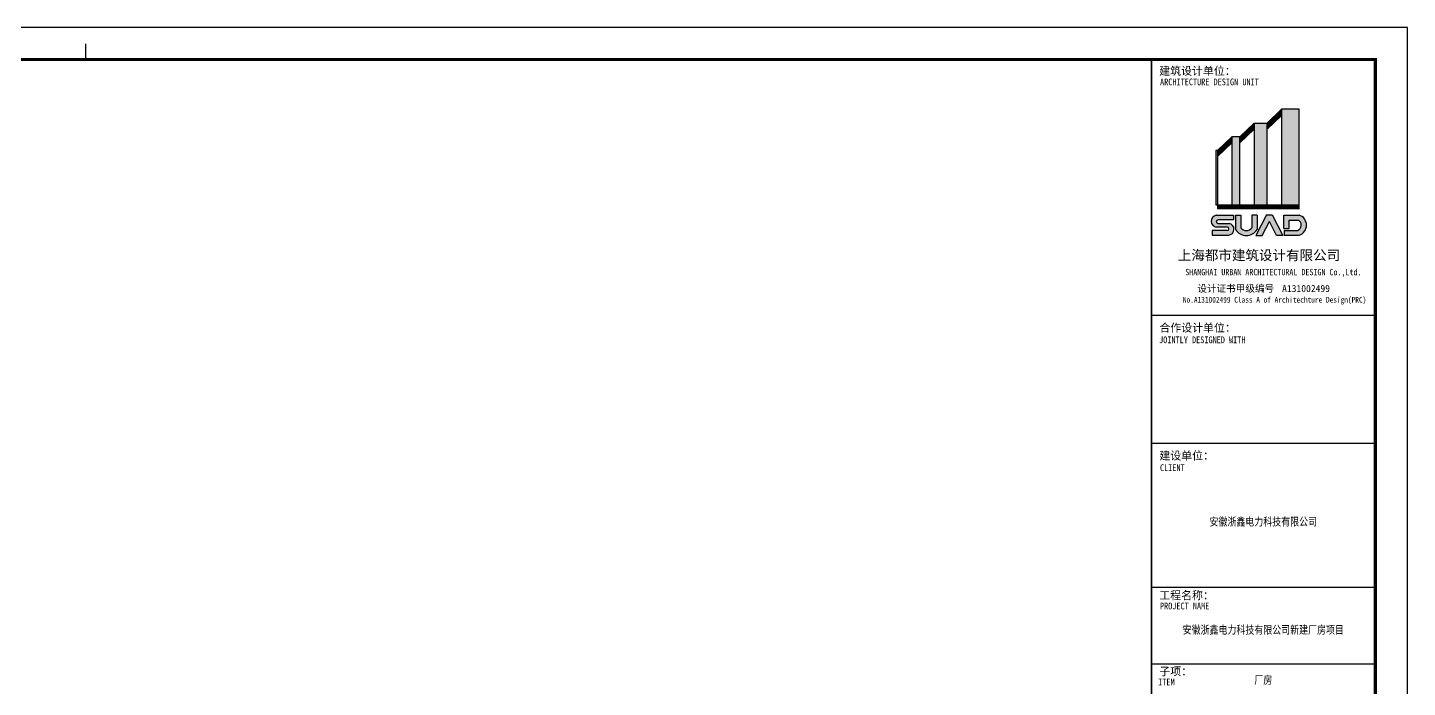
# Model space of a CAD drawing. Extents: x 899043 to 2598688, y -137197 to 211789.
# Drawn here: x 2577131 to 2598688, y 117416 to 127735 of the extents above; entities that cross this region are included whole.
import ezdxf
from ezdxf.enums import TextEntityAlignment as Align

# ---------------------------------------------------------------- set-up
doc = ezdxf.new("R2010")
doc.units = 0
doc.header["$LTSCALE"] = 1500
doc.header["$MEASUREMENT"] = 0
doc.layers.add('00-tk', color=151, linetype='Continuous')
doc.layers.add('WELD_TEXT', color=7, linetype='Continuous')
doc.styles.add('DS6HT', font='simhei.ttf', dxfattribs={"width": 0.8})

# ---------------------------------------------------------------- blocks, each defined once
blk = doc.blocks.new('A$C67844AE1')
at = {"layer": '00-tk'}
h = blk.add_hatch(color=256, dxfattribs=at)
edge = h.paths.add_edge_path()
edge.add_arc((120922.0133486906, 79828.87115818658), 498.0683366664795, 288.7014113640251, 432.3606518511489)
edge.add_line((121072.9402213205, 80303.52171081211), (120365.5722436445, 80303.52171081211))
edge.add_line((120365.5722436445, 80303.52171081211), (120365.5722436445, 79675.49451099802))
edge.add_line((120365.5722436445, 79675.49451099802), (120611.1039363082, 79675.49451099802))
edge.add_line((120611.1039363082, 79675.49451099802), (120611.1039363082, 80066.9161942047))
edge.add_line((120611.1039363082, 80066.9161942047), (121011.5588803928, 80066.9161942047))
edge.add_arc((120921.6856705094, 79827.96719338442), 255.2916348958691, -72.16722841157781, 69.38777632307, ccw=False)
edge.add_line((120999.8661415813, 79584.9412013779), (120368.4930549905, 79584.9412013779))
edge.add_line((120368.4930549905, 79584.9412013779), (120368.4930549905, 79357.09964438179))
edge.add_line((120368.4930549905, 79357.09964438179), (121081.7121487866, 79357.09964438179))
edge = h.paths.add_edge_path()
edge.add_arc((118601.0604273122, 79929.35185330792), 588.6006660502978, 210.1327751919099, 329.8672248080901)
edge.add_line((119110.1201876382, 79633.87105106935), (119110.1201876382, 80302.62463504379))
edge.add_line((119110.1201876382, 80302.62463504379), (118858.4146023028, 80302.62463504379))
edge.add_line((118858.4146023028, 80302.62463504379), (118858.4146023028, 79705.7640437556))
edge.add_arc((118601.0604273122, 79889.66990959866), 316.3108263664485, 215.5496840958541, 324.4503159041459, ccw=False)
edge.add_line((118343.7062523215, 79705.7640437556), (118343.7062523215, 80302.62463504379))
edge.add_line((118343.7062523215, 80302.62463504379), (118092.0006669861, 80302.62463504379))
edge.add_line((118092.0006669861, 80302.62463504379), (118092.0006669861, 79633.87105106935))
edge = h.paths.add_edge_path()
edge.add_arc((117229.3440274749, 80018.3455161259), 279.5690587620256, 99.47712958591177, 264.9305597506795)
edge.add_line((117204.6404590412, 79739.87003727048), (117703.7827515848, 79739.87003727048))
edge.add_arc((117703.7683802763, 79658.86723302712), 81.00280551827346, -89.98983473079062, 89.98983473079062, ccw=False)
edge.add_line((117703.7827515848, 79577.86442878377), (116995.5983391014, 79577.86442878377))
edge.add_line((116995.5983391014, 79577.86442878377), (116995.5983391014, 79360.43693738291))
edge.add_line((116995.5983391014, 79360.43693738291), (117767.7747852107, 79360.43693738291))
edge.add_arc((117743.0712167738, 79638.91241623787), 279.5690587620256, 275.0694402493205, 440.5228704140882)
edge.add_line((117789.1033534353, 79914.6657498742), (117275.0690368406, 79914.6657498742))
edge.add_arc((117275.0834081488, 79995.66855411755), 81.00280551827346, 90.01016526920938, 269.98983473079056, ccw=False)
edge.add_line((117275.0690368406, 80076.67135836091), (117993.8797597244, 80076.67135836091))
edge.add_line((117993.8797597244, 80076.67135836091), (117993.8797597244, 80294.09884976165))
edge.add_line((117993.8797597244, 80294.09884976165), (117183.3118908108, 80294.09884976165))
h.paths.add_polyline_path([(119553.1183470361, 80312.96596476599), (119809.1561000127, 80312.96596476599), (120312.083105855, 79349.66917577712), (120017.9355684385, 79349.66917577712), (119681.1372235244, 80007.93167970283), (119344.3388786103, 79349.66917577712), (119050.1913411937, 79349.66917577712)])
for p, q in [((126149.9999999999, 89099.99999999988), (0, 89099.99999999988)), ((126149.9999999999, 0), (126149.9999999999, 89099.99999999988)), ((124649.9999999999, 87599.99999999988), (3750, 87599.99999999988)), ((114149.9999999999, 87599.99999999988), (114149.9999999999, 1500)), ((124649.9999999999, 1500), (124649.9999999999, 87599.99999999988)), ((114149.9999999999, 75599.99999999988), (124649.9999999999, 75599.99999999988)), ((114149.9999999999, 69599.99999999988), (124649.9999999999, 69599.99999999988)), ((114149.9999999999, 62850), (124649.9999999999, 62850)), ((114149.9999999999, 59250), (124649.9999999999, 59250))]:
    blk.add_line(p, q, dxfattribs=at)
at = {"layer": '00-tk', "color": 7}
for p, q in [((119573.611277352, 84622.71797342505), (120248.1770513383, 85265.61611889978)), ((119573.611277352, 84581.27545783878), (120248.1770513383, 85224.17360331351)), ((119573.611277352, 84539.83294225205), (120248.1770513383, 85182.73108772677)), ((119573.611277352, 84498.39042666578), (120249.2254631481, 85142.28776604286)), ((119573.611277352, 84456.94791107927), (120248.1770513383, 85099.846056554)), ((119573.611277352, 84415.505395493), (120248.1770513383, 85058.40354096773)), ((119573.611277352, 84374.06287990627), (120249.2254631481, 85017.96021928336)), ((119573.611277352, 84332.62036431977), (120249.2254631481, 84976.51770369709)), ((121073.7668797233, 85265.61611889978), (120248.1770513383, 85265.61611889978)), ((120248.1770513383, 85265.61611889978), (120248.1770513383, 80786.47363951919)), ((121073.7668797233, 80782.12432158412), (121073.7668797233, 85265.80553454976)), ((118299.47229892, 83979.9958834739), (118973.8533453046, 84622.71797342505)), ((118299.47229892, 83938.55336788762), (118973.8533453046, 84581.27545783878)), ((118299.47229892, 83897.11085230135), (118973.8533453046, 84539.83294225205)), ((118299.47229892, 83855.66833671485), (118973.8533453046, 84498.39042666578)), ((118299.47229892, 83814.22582112812), (118973.8533453046, 84456.94791107927)), ((118299.47229892, 83772.78330554161), (118973.8533453046, 84415.505395493)), ((118299.47229892, 83731.34078995534), (118975.0864847134, 84375.23812933266)), ((118299.47229892, 83689.89827436907), (118975.0864847134, 84333.79561374616)), ((118973.8533453046, 84622.71797342505), (118973.8533453046, 80786.47363951919)), ((118973.8533453046, 84622.71797342505), (119573.611277352, 84622.71797342505)), ((119573.611277352, 80782.12432158412), (119573.611277352, 84622.71797342459)), ((117248.5053237424, 83336.09854409657), (117924.1195095413, 83979.99588347366)), ((117248.5053237424, 83294.65602850984), (117924.1195095413, 83938.55336788739)), ((117248.5053237424, 83253.21351292334), (117924.1195095413, 83897.11085230112)), ((117248.5053237424, 83211.77099733707), (117924.1195095413, 83855.66833671439)), ((117248.5053237424, 83170.3284817508), (117924.1195095413, 83814.22582112788)), ((117248.5053237424, 83128.88596616453), (117924.1195095413, 83772.78330554161)), ((117249.6671683005, 83088.5507521038), (117925.2813540966, 83732.44809148088)), ((117249.6671683005, 83047.10823651752), (117925.2813540966, 83691.00557589461)), ((118299.47229892, 83979.9958834739), (117924.1195095413, 83979.99588347366)), ((117924.1195095413, 83979.9958834739), (117924.1195095413, 80786.47363951919)), ((118299.47229892, 80786.47363951919), (118299.47229892, 83979.9958834739)), ((117248.5053237424, 83336.09854409657), (117173.5053237424, 83336.09854409657)), ((117173.5053237424, 83336.09854409657), (117173.5053237424, 80786.47363951919)), ((117248.5053237424, 83336.09854409657), (117248.5053237424, 80786.47363951919)), ((117173.5053237424, 80786.47363951919), (117262.877919481, 80786.47363951919)), ((117248.5053237424, 80786.47363951919), (117248.5053237424, 80606.47363951919)), ((117248.5053237424, 80756.47363951919), (121073.7668797233, 80756.47363951919)), ((117248.5053237424, 80756.47363951919), (121073.7668797233, 80756.47363951919)), ((117248.5053237424, 80726.47363951919), (121073.7668797233, 80726.47363951919)), ((117248.5053237424, 80696.47363951919), (121073.7668797233, 80696.47363951919)), ((117248.5053237424, 80666.47363951919), (121073.7668797233, 80666.47363951919)), ((117248.5053237424, 80606.47363951919), (121073.7668797233, 80606.47363951919)), ((117262.877919481, 80786.47363951919), (121073.7668797233, 80786.47363951919)), ((117912.1195095413, 80786.47363951919), (118303.97229892, 80786.47363951919)), ((118976.8533453074, 80786.47363951919), (119576.611277352, 80786.47363951919)), ((120243.6770513383, 80786.47363951919), (121073.7668797233, 80786.47363951919)), ((121073.7668797233, 80576.47363951919), (121073.7668797233, 80771.47363951919))]:
    blk.add_line(p, q, dxfattribs=at)
at = {"layer": '00-tk'}
for points, const_width in [([(64200, 87599.99999999988), (64200, 88349.99999999988)], 52.5), ([(114149.9999999999, 1500), (114149.9999999999, 87599.99999999988)], 75), ([(114149.9999999999, 75599.99999999988), (124649.9999999999, 75599.99999999988)], 75)]:
    blk.add_lwpolyline(points, dxfattribs=dict(at, const_width=const_width))
at = {"layer": '00-tk', "const_width": 150}
blk.add_lwpolyline([(3750, 87599.99999999988), (124649.9999999999, 87599.99999999988), (124649.9999999999, 1500), (3750, 1500)], close=True, dxfattribs=at)
at = {"layer": '00-tk', "color": 7}
for points in [[(117183.3118908108, 80294.09884976165), (117993.8797597244, 80294.09884976165), (117993.8797597244, 80076.67135836091), (117275.0690368406, 80076.67135836091)], [(118092.0006669861, 80302.62463504379), (118343.7062523215, 80302.62463504379), (118343.7062523215, 79705.7640437556)], [(118092.0006669861, 80302.62463504379), (118092.0006669861, 79633.87105106935)], [(119110.1201876382, 80302.62463504379), (118858.4146023028, 80302.62463504379), (118858.4146023028, 79705.7640437556)], [(119553.1183470361, 80312.96596476599), (119050.1913411937, 79349.66917577712), (119344.3388786103, 79349.66917577712), (119681.1372235244, 80007.93167970283)], [(119110.1201876382, 80302.62463504379), (119110.1201876382, 79633.87105106935)], [(119553.1183470361, 80312.96596476599), (119809.1561000127, 80312.96596476599), (120312.083105855, 79349.66917577712), (120017.9355684385, 79349.66917577712), (119681.1372235244, 80007.93167970283)], [(120365.5722436445, 79675.49451099802), (120365.5722436445, 80303.52171081211), (121072.9402213205, 80303.52171081211)], [(117703.7827515848, 79577.86442878377), (116995.5983391014, 79577.86442878377), (116995.5983391014, 79360.43693738291), (117767.7747852107, 79360.43693738291)], [(117703.7827515848, 79739.87003727048), (117204.6404590412, 79739.87003727048)], [(117275.0690368406, 79914.6657498742), (117789.1033534353, 79914.6657498742)], [(120365.5722436445, 79675.49451099802), (120611.1039363082, 79675.49451099802), (120611.1039363082, 80066.9161942047), (121011.5588803928, 80066.9161942047)], [(120368.4930549905, 79584.9412013779), (120999.8661415813, 79584.9412013779)], [(120368.4930549905, 79584.9412013779), (120368.4930549905, 79357.09964438179), (121081.7121487866, 79357.09964438179)]]:
    blk.add_lwpolyline(points, dxfattribs=at)
for centre, radius, start, end in [((117229.3440274749, 80018.3455161259), 279.5690587620256, 99.47712958591177, 264.9305597506795), ((120922.0133486906, 79828.87115818658), 498.0683366664795, 288.7014113640251, 72.36065185114899), ((117275.0834081488, 79995.66855411755), 81.00280551827346, 90.01016526920944, 269.9898347307906), ((117703.7683802763, 79658.86723302712), 81.00280551827346, 270.0101652692094, 89.98983473079058), ((117743.0712167738, 79638.91241623787), 279.5690587620256, 275.0694402493205, 80.52287041408823), ((118601.0604273122, 79929.35185330792), 588.6006660502978, 210.1327751919099, 329.8672248080901), ((118601.0604273122, 79889.66990959866), 316.3108263664485, 215.5496840958541, 324.4503159041459), ((120921.6856705094, 79827.96719338442), 255.2916348958691, 287.8327715884222, 69.38777632307004)]:
    blk.add_arc(centre, radius, start, end, dxfattribs=at)
for points in [[(119573.611277352, 84622.71797342505), (119573.8436462664, 84581.49691814417), (120249.2254631481, 85266.61531280237), (120249.2254631481, 85225.17279721587)], [(119573.611277352, 84539.83294225251), (119573.8436462664, 84498.61188697163), (120249.2254631481, 85183.73028162983), (120249.2254631481, 85142.28776604333)], [(119573.611277352, 84456.94791107927), (119573.8436462664, 84415.72685579839), (120249.2254631481, 85100.84525045706), (120249.2254631481, 85059.40273487032)], [(119574.5407529956, 84374.94872112758), (119574.7731219101, 84333.72766584624), (120250.1549387946, 85018.84606050467), (120250.1549387946, 84977.4035449184)], [(120248.1770513383, 80786.47363951919), (121073.7668797233, 80786.47363951919), (120248.1770513383, 85265.61611889978), (121073.7668797233, 85265.61611889978)], [(118299.47229892, 83979.9958834739), (118299.7046678289, 83938.77482819278), (118975.0864847134, 84623.89322285145), (118975.0864847134, 84582.45070726471)], [(118299.47229892, 83897.11085230135), (118299.7046678289, 83855.88979702047), (118975.0864847134, 84541.0081916789), (118975.0864847134, 84499.56567609264)], [(118299.47229892, 83814.22582112812), (118299.7046678289, 83773.0047658477), (118975.0864847134, 84458.12316050567), (118975.0864847134, 84416.6806449194)], [(118300.4017745637, 83732.22663117619), (118300.6341434725, 83691.00557589531), (118976.0159603626, 84376.12397055351), (118976.0159603626, 84334.68145496724)], [(118973.8533453046, 80786.47363951919), (119573.611277352, 80786.47363951919), (118973.8533453046, 84622.71797342505), (119573.611277352, 84622.71797342459)], [(117248.5053237424, 83336.09854409657), (117248.737692654, 83294.87748881569), (117924.1195095413, 83979.99588347366), (117924.1195095413, 83938.55336788739)], [(117248.9700615684, 83253.65643353411), (117249.2024304772, 83212.43537825323), (117924.5842473618, 83897.55377291143), (117924.5842473618, 83856.11125732516)], [(117249.4347993917, 83171.21432297165), (117249.6671683005, 83129.99326769076), (117925.0489851878, 83815.11166234897), (117925.0489851878, 83773.6691467627)], [(117250.5966439469, 83089.43659332488), (117250.8290128586, 83048.21553804376), (117926.2108297403, 83733.33393270243), (117926.2108297459, 83691.8914171157)], [(117924.1195095413, 80786.47363951919), (118299.47229892, 80786.47363951919), (117924.1195095413, 83979.99588347366), (118299.47229892, 83979.9958834739)], [(117173.5053237424, 80786.47363951919), (117262.877919481, 80786.47363951919), (117173.5053237424, 83336.09854409657), (117248.5053237424, 83336.09854409657)], [(117248.5053237424, 80756.47363951919), (117248.5053237424, 80786.47363951919), (121073.7668797233, 80756.47363951919), (121073.7668797233, 80786.47363951919)], [(117248.5053237424, 80696.47363951919), (117248.5053237424, 80726.47363951919), (121073.7668797233, 80696.47363951919), (121073.7668797233, 80726.47363951919)], [(117248.5053237424, 80636.47363951919), (117248.5053237424, 80666.47363951919), (121073.7668797233, 80636.47363951919), (121073.7668797233, 80666.47363951919)], [(117248.5053237424, 80576.47363951919), (117248.5053237424, 80606.47363951919), (121073.7668797233, 80576.47363951919), (121073.7668797233, 80606.47363951919)]]:
    blk.add_solid(points, dxfattribs=at)
at = {"layer": '00-tk', "style": 'DS6HT'}
for s, p in [('建筑设计单位：', (114519.5816702478, 86877.61938192567)), ('合作设计单位：', (114526.9344124187, 74827.56571619282)), ('建设单位：', (114525.2788191697, 68829.46497988375)), ('工程名称：', (114522.0485533475, 62274.09092794347)), ('子项：', (114524.0803183782, 58707.323229086))]:
    blk.add_text(s, height=375, dxfattribs=at).set_placement(p)
at = {"layer": '00-tk', "style": 'DS6HT', "width": 0.9}
for s, p in [('ARCHITECTURE DESIGN UNIT', (114556.738254561, 86393.86656323727)), ('JOINTLY DESIGNED WITH', (114511.4173264223, 74293.54946359945)), ('CLIENT', (114553.2511278222, 68297.43909885664)), ('PROJECT NAME', (114551.7836204626, 61805.98946392501)), ('ITEM', (114471.540930516, 58235.16790027509))]:
    blk.add_text(s, height=315, dxfattribs=at).set_placement(p)
at = {"layer": '00-tk', "color": 7, "style": 'DS6HT'}
for s, height, p in [('上海都市建筑设计有限公司 ', 465, (115388.0022738077, 78187.29890905682)), ('设计证书甲级编号', 330, (116303.8539958576, 76693.48044409847)), ('A131002499', 330, (120277.2756054773, 76692.97882951528))]:
    blk.add_text(s, height=height, dxfattribs=at).set_placement(p)
for s, height, width, p in [('SHANGHAI URBAN ARCHITECTURAL DESIGN Co.,Ltd. ', 300, 0.8, (115737.6592669514, 77479.09370207053)), ('No.A131002499 Class A of Architechture Design(PRC)', 270, 0.78, (115627.7511720796, 76194.96914440289))]:
    blk.add_text(s, height=height, dxfattribs=dict(at, width=width)).set_placement(p)
at = {"layer": '00-tk', "color": 0, "style": 'DS6HT', "width": 0.8}
for s, p in [('安徽浙鑫电力科技有限公司', (119395.3750982949, 65730.75006713124)), ('安徽浙鑫电力科技有限公司新建厂房项目', (119395.3750982949, 60657.59588219132)), ('厂房', (119395.3750982949, 58308.20961974096))]:
    blk.add_text(s, height=375, dxfattribs=at).set_placement(p, align=Align.CENTER)

msp = doc.modelspace()

# ---------------------------------------------------------------- block references
at = {"layer": 'WELD_TEXT', "linetype": 'ByBlock', "xscale": 0.3333333332557231, "yscale": 0.3333333333357587, "zscale": 0.3333333333333333}
msp.add_blockref('A$C67844AE1', (2556637.966081875, 98035.22882682808), dxfattribs=at)

doc.saveas('drawing.dxf')
